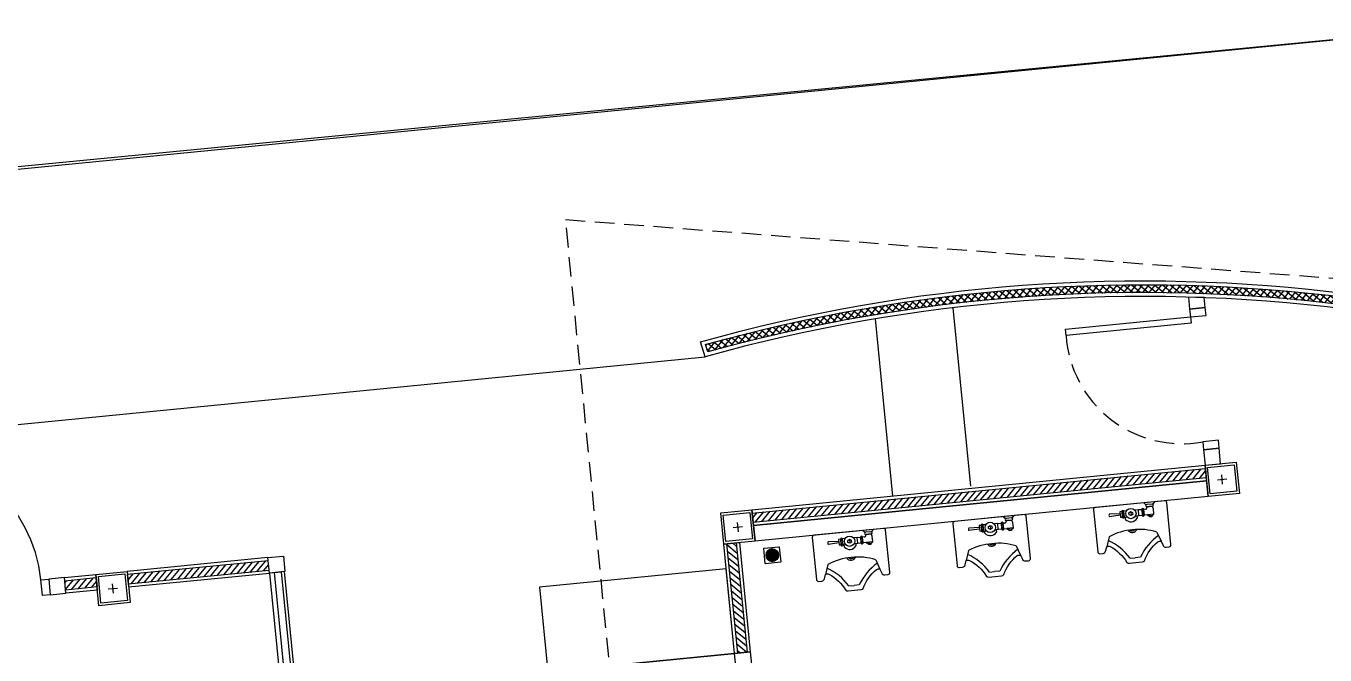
# Model space of a CAD drawing. Header units: millimetres. Extents: x -244126 to 368105, y -173968 to 259060.
# Drawn here: x -165920.14 to -165902.3, y 87862.13 to 87870.78 of the extents above; entities that cross this region are included whole.
import ezdxf
from ezdxf.xclip import XClip

# ---------------------------------------------------------------- set-up
doc = ezdxf.new("R2010")
doc.units = ezdxf.units.MM
doc.header["$MEASUREMENT"] = 0
doc.header["$XCLIPFRAME"] = 0
doc.linetypes.add('DASHED2', pattern=[0.375, 0.25, -0.125])
doc.linetypes.add('HIDDEN', pattern=[9.524999999999999, 6.35, -3.175])
for name, color, linetype in [('A02-COLUMN', 4, 'Continuous'), ('A02-COLUMN HATCH', 250, 'Continuous'), ('A03-WALL', 3, 'Continuous'), ('A03-WALL HATCH', 251, 'Continuous'), ('A04-PLAN', 1, 'Continuous'), ('A04-PLAN 01', 1, 'Continuous'), ('A04-PLAN 02', 2, 'Continuous'), ('A04-PLAN 03', 3, 'Continuous'), ('A04-PLAN 04-DOOR 01', 2, 'Continuous'), ('A08-WC 01', 2, 'Continuous'), ('COL', 5, 'Continuous'), ('WALL', 2, 'Continuous')]:
    doc.layers.add(name, color=color, linetype=linetype)
pattern_1 = [(224.9997233264712, (150.771843015682, 22.88878945703618), (0.02121310099967409, -0.0212133058710241), [])]

# ---------------------------------------------------------------- blocks, each defined once
blk = doc.blocks.new('COL20x20')
at = {"layer": 'A02-COLUMN'}
blk.add_lwpolyline([(-0.0999999999999659, 0.1000000000000085), (-0.0999999999999659, -0.1000000000000085), (0.1000000000000227, -0.1000000000000085), (0.1000000000000227, 0.1000000000000085)], close=True, dxfattribs=at)
at = {"layer": 'A02-COLUMN HATCH'}
for p, q in [((0.0300000000000864, 0), (-0.0300000000000864, 0)), ((0, -0.0300000000000651), (0, 0.0300000000000154))]:
    blk.add_line(p, q, dxfattribs=at)
blk.add_lwpolyline([(-0.0849999999999796, 0.0850000000000087), (-0.0849999999999796, -0.0850000000000084), (0.0850000000000364, -0.0850000000000084), (0.0850000000000364, 0.0850000000000087)], close=True, dxfattribs=at)
blk = doc.blocks.new('G4-PL-FLOOR DRAIN - 100 mm')
at = {"color": 251, "linetype": 'ByBlock'}
for p, q in [((0.05000000000291038, 0.08079679196089273), (0.05000000000291038, 0.08358688882253773)), ((0.01920320803765208, 0.05000000000109139), (0.01641311118146405, 0.05000000000109139)), ((0.02317372969991993, 0.05000000000109139), (0.02038363283645594, 0.05000000000109139)), ((0.02746620243124198, 0.05000000000109139), (0.024676105567778, 0.05000000000109139)), ((0.02610018448467599, 0.02746620243124198), (0.02541837171884254, 0.02678957825082762)), ((0.02746620243124198, 0.07151337292634707), (0.02559639176615747, 0.0733975219191052)), ((0.02848662707401672, 0.02746620243124198), (0.02660247808671556, 0.02559639176979545)), ((0.02746620243124198, 0.07389981552114477), (0.02678957825264661, 0.07458162827970227)), ((0.03042557332082652, 0.03175867516438302), (0.02761408106744057, 0.02896857830091903)), ((0.03175867516256403, 0.06957442667953728), (0.02896857829910005, 0.07238591893292323)), ((0.03175867516256403, 0.06718798408655857), (0.02896857829910005, 0.06999947633994452)), ((0.03175867516256403, 0.05000000000109139), (0.02896857829910005, 0.05000000000109139)), ((0.0328120159174432, 0.03175867516438302), (0.03000052366405725, 0.02896857830091903)), ((0.03496722110867267, 0.03626576111855684), (0.03215572885528672, 0.03347566425691184)), ((0.03626576111855684, 0.06503277889169112), (0.03347566425509285, 0.06784427114507707)), ((0.03626576111855684, 0.06264633629689342), (0.03347566425509285, 0.06545782855027937)), ((0.03626576111855684, 0.05000000000109139), (0.03347566425509285, 0.05000000000109139)), ((0.03735366370528936, 0.03626576111855684), (0.03454217145190341, 0.03347566425691184)), ((0.03940072892874014, 0.04066553005031892), (0.03658923668263014, 0.03787543318685493)), ((0.04066553004668094, 0.06059927106980467), (0.03787543319049291, 0.06341076332319062)), ((0.04066553004668094, 0.05821282847500697), (0.03787543319049291, 0.06102432072839292)), ((0.04066553004668094, 0.05000000000109139), (0.03787543319049291, 0.05000000000109139)), ((0.04178717152535683, 0.04066553005031892), (0.03897567927197088, 0.03787543318685493)), ((0.04361797780438792, 0.04485068575741025), (0.04080648555100197, 0.04206058889394626)), ((0.04485068575741025, 0.05638202219779487), (0.04206058889394626, 0.05919351444936183)), ((0.04485068575741025, 0.05399557960299717), (0.04206058889394626, 0.05680707185638312)), ((0.04485068575741025, 0.05000000000109139), (0.04206058889394626, 0.05000000000109139)), ((0.04600442040100461, 0.04485068575741025), (0.04319292814761866, 0.04206058889394626)), ((0.05000000000291038, 0.05514931424659153), (0.04485068575741025, 0.05514931424659153)), ((0.04485068575741025, 0.05000000000109139), (0.04485068575741025, 0.04485068575741025)), ((0.05000000000291038, 0.07682627030226286), (0.05000000000291038, 0.07961636716572684)), ((0.05000000000291038, 0.0725337975709408), (0.05000000000291038, 0.07532389443440479)), ((0.05000000000291038, 0.06824132483961876), (0.05000000000291038, 0.07103142170126375)), ((0.05000000000291038, 0.06373423888362595), (0.05000000000291038, 0.06652433574708994)), ((0.05000000000291038, 0.05933446995368286), (0.05000000000291038, 0.06212456681532785)), ((0.05000000000291038, 0.05514931424659153), (0.05000000000291038, 0.05793941110823653)), ((0.05000000000291038, 0.04485068575741025), (0.05514931424113456, 0.04485068575741025)), ((0.05000000000291038, 0.04485068575741025), (0.05000000000291038, 0.04206058889394626)), ((0.05000000000291038, 0.04066553005031892), (0.05000000000291038, 0.03787543318685493)), ((0.05000000000291038, 0.03626576111855684), (0.05000000000291038, 0.03347566425691184)), ((0.05000000000291038, 0.03175867516438302), (0.05000000000291038, 0.02896857830091903)), ((0.05000000000291038, 0.02746620243124198), (0.05000000000291038, 0.02467610556959698)), ((0.05000000000291038, 0.02317372969991993), (0.05000000000291038, 0.02038363283645594)), ((0.05000000000291038, 0.01920320804310904), (0.05000000000291038, 0.01641311117964506)), ((0.05399557960481616, 0.05514931424659153), (0.05680707185820211, 0.05793941110823653)), ((0.05514931424113456, 0.05000000000109139), (0.05514931424113456, 0.05514931424659153)), ((0.05514931424113456, 0.05000000000109139), (0.05793941111187451, 0.05000000000109139)), ((0.05514931424113456, 0.04600442040100461), (0.05793941111187451, 0.04319292814761866)), ((0.05514931424113456, 0.04361797780620691), (0.05793941111187451, 0.04080648555282096)), ((0.05638202219415689, 0.05514931424659153), (0.05919351444754284, 0.05793941110823653)), ((0.05821282847318798, 0.05933446995368286), (0.06102432072657393, 0.06212456681532785)), ((0.05933446995186387, 0.05000000000109139), (0.06212456681532785, 0.05000000000109139)), ((0.05933446995186387, 0.04178717152717581), (0.06212456681532785, 0.03897567927378986)), ((0.05933446995186387, 0.0394007289341971), (0.06212456681532785, 0.03658923668081115)), ((0.06059927106980467, 0.05933446995368286), (0.06341076332319062, 0.06212456681532785)), ((0.0626463363005314, 0.06373423888362595), (0.0654578285466414, 0.06652433574708994)), ((0.06373423887998797, 0.05000000000109139), (0.06652433574345196, 0.05000000000109139)), ((0.06373423887998797, 0.03735366370528936), (0.06652433574345196, 0.0345421714537224)), ((0.06373423887998797, 0.03496722111231065), (0.06652433574345196, 0.0321557288589247)), ((0.06503277888987213, 0.06373423888362595), (0.06784427114325808, 0.06652433574708994)), ((0.0671879840811016, 0.06824132483961876), (0.06999947634176351, 0.07103142170126375)), ((0.06824132484325673, 0.05000000000109139), (0.07103142169944476, 0.05000000000109139)), ((0.06824132484325673, 0.0328120159174432), (0.07103142169944476, 0.03000052366405725)), ((0.06824132484325673, 0.0304255733226455), (0.07103142169944476, 0.02761408106925956)), ((0.06957442667771829, 0.06824132483961876), (0.07238591893110424, 0.07103142170126375)), ((0.07151337292452808, 0.0725337975709408), (0.0733975219191052, 0.07440360823420633)), ((0.07253379757457878, 0.05000000000109139), (0.07532389443076681, 0.05000000000109139)), ((0.07253379757457878, 0.0284866270776547), (0.07440360823238734, 0.02660247808489657)), ((0.07253379757457878, 0.026100184482857), (0.07321042175317416, 0.02541837172248052)), ((0.07389981552114477, 0.0725337975709408), (0.07458162827970227, 0.07321042175135517)), ((0.07682627030590083, 0.05000000000109139), (0.07961636716208886, 0.05000000000109139)), ((0.08079679196089273, 0.05000000000109139), (0.08358688882435672, 0.05000000000109139))]:
    blk.add_line(p, q, dxfattribs=at)
at = {"color": 0, "linetype": 'ByBlock'}
blk.add_lwpolyline([(0.00294683912943583, 1.818989403545856e-12), (0.09705316087638494, 1.818989403545856e-12, 0.414213562373095), (0.1000000000058208, 0.00294683912943583), (0.1000000000058208, 0.09705316087274696, 0.414213562373095), (0.09705316087638494, 0.1000000000021828), (0.00294683912943583, 0.1000000000021828, 0.414213562373095), (0, 0.09705316087274696), (0, 0.00294683912943583, 0.414213562373095)], format="xyb", close=True, dxfattribs=at)
at = {"color": 251, "linetype": 'ByBlock'}
for points in [[(0.04206058889394626, 0.05000000000109139), (0.04206058889394626, 0.08286253000005672)], [(0.04485068575741025, 0.08341354051299277), (0.04485068575741025, 0.05000000000109139)], [(0.04667499187053181, 0.05514931424659153), (0.04667499187053181, 0.08364408488523623)], [(0.04946508874127176, 0.08380375713932153), (0.04946508874127176, 0.05514931424659153)], [(0.05000000000291038, 0.08358688882253773), (0.05386018470017007, 0.08358688882253773)], [(0.01619624286831822, 0.04946508873763378), (0.04485068575741025, 0.04946508873763378)], [(0.04485068575741025, 0.04667499187416979), (0.01635591511876555, 0.04667499187416979)], [(0.01641311118146405, 0.05000000000109139), (0.01641311118146405, 0.05386018470198906)], [(0.01658645948919002, 0.04485068575741025), (0.05000000000291038, 0.04485068575741025)], [(0.05000000000291038, 0.04206058889394626), (0.01713747000030708, 0.04206058889394626)], [(0.01750618832011241, 0.04066553005031892), (0.05000000000291038, 0.04066553005031892)], [(0.05000000000291038, 0.03787543318685493), (0.01844092831015587, 0.03787543318685493)], [(0.01910743117332458, 0.03626576111855684), (0.05000000000291038, 0.03626576111855684)], [(0.01920320804492803, 0.06394767836354731), (0.01920320804492803, 0.05000000000109139)], [(0.02038363283645594, 0.05000000000109139), (0.02038363283645594, 0.06630493553166161)], [(0.05000000000291038, 0.03347566425691184), (0.0205054843245307, 0.03347566425691184)], [(0.02153538697166368, 0.03175867516438302), (0.05000000000291038, 0.03175867516438302)], [(0.02317372969991993, 0.07057501758026774), (0.02317372969991993, 0.05000000000109139)], [(0.05000000000291038, 0.02896857830091903), (0.02353002780728275, 0.02896857830091903)], [(0.024676105567778, 0.05000000000109139), (0.024676105567778, 0.07239822532028484)], [(0.02479666502767941, 0.02746620243124198), (0.05000000000291038, 0.02746620243124198)], [(0.02746620243124198, 0.07520333497450338), (0.02746620243124198, 0.05000000000109139)], [(0.05000000000291038, 0.02467610556959698), (0.02760177468007896, 0.02467610556959698)], [(0.02896857829910005, 0.05000000000109139), (0.02896857829910005, 0.07646997219490004)], [(0.02942498242191505, 0.02317372969991993), (0.05000000000291038, 0.02317372969991993)], [(0.03175867516256403, 0.07846461302870011), (0.03175867516256403, 0.05000000000109139)], [(0.03347566425509285, 0.05000000000109139), (0.03347566425509285, 0.0794945156758331)], [(0.05000000000291038, 0.02038363283645594), (0.03369506447052117, 0.02038363283645594)], [(0.03605232163681649, 0.01920320804310904), (0.05000000000291038, 0.01920320804310904)], [(0.03626576111855684, 0.08089256883249618), (0.03626576111855684, 0.05000000000109139)], [(0.03787543319049291, 0.05000000000109139), (0.03787543319049291, 0.0815590716956649)], [(0.04066553004668094, 0.08249381168025138), (0.04066553004668094, 0.05000000000109139)], [(0.05000000000291038, 0.01641311117964506), (0.04613981529837474, 0.01641311117964506)], [(0.06394767836172832, 0.08079679196089273), (0.05000000000291038, 0.08079679196089273)], [(0.05000000000291038, 0.07961636716572684), (0.06630493553529959, 0.07961636716572684)], [(0.07057501758390572, 0.07682627030226286), (0.05000000000291038, 0.07682627030226286)], [(0.05000000000291038, 0.07532389443440479), (0.07239822531846585, 0.07532389443440479)], [(0.0752033349708654, 0.0725337975709408), (0.05000000000291038, 0.0725337975709408)], [(0.05000000000291038, 0.07103142170126375), (0.07646997219126206, 0.07103142170126375)], [(0.07846461302688112, 0.06824132483961876), (0.05000000000291038, 0.06824132483961876)], [(0.05000000000291038, 0.06652433574708994), (0.07949451567401411, 0.06652433574708994)], [(0.08089256883249618, 0.06373423888362595), (0.05000000000291038, 0.06373423888362595)], [(0.05000000000291038, 0.06212456681532785), (0.0815590716956649, 0.06212456681532785)], [(0.0824938116784324, 0.05933446995368286), (0.05000000000291038, 0.05933446995368286)], [(0.05000000000291038, 0.05793941110823653), (0.08286252999823773, 0.05793941110823653)], [(0.08341354051663075, 0.05514931424659153), (0.05000000000291038, 0.05514931424659153)], [(0.05053491126454901, 0.01619624286468024), (0.05053491126454901, 0.04485068575741025)], [(0.053325008128013, 0.04485068575741025), (0.053325008128013, 0.01635591511876555)], [(0.05514931424841052, 0.053325008128013), (0.08364408488705521, 0.053325008128013)], [(0.08380375713750254, 0.050534911266368), (0.05514931424841052, 0.050534911266368)], [(0.05514931424841052, 0.01658645949100901), (0.05514931424841052, 0.05000000000109139)], [(0.05793941111187451, 0.05000000000109139), (0.05793941111187451, 0.01713747000212607)], [(0.05933446995186387, 0.01750618832375039), (0.05933446995186387, 0.05000000000109139)], [(0.06212456681532785, 0.05000000000109139), (0.06212456681532785, 0.01844092830651789)], [(0.06373423887998797, 0.0191074311715056), (0.06373423887998797, 0.05000000000109139)], [(0.06652433575072791, 0.05000000000109139), (0.06652433575072791, 0.02050548432816868)], [(0.06824132484325673, 0.02153538697348267), (0.06824132484325673, 0.05000000000109139)], [(0.07103142169944476, 0.05000000000109139), (0.07103142169944476, 0.02353002780910174)], [(0.07253379757457878, 0.0247966650294984), (0.07253379757457878, 0.05000000000109139)], [(0.07532389443076681, 0.05000000000109139), (0.07532389443076681, 0.02760177468371694)], [(0.07682627030590083, 0.02942498242373404), (0.07682627030590083, 0.05000000000109139)], [(0.07961636716208886, 0.05000000000109139), (0.07961636716208886, 0.03369506447234016)], [(0.08079679196089273, 0.03605232164045447), (0.08079679196089273, 0.05000000000109139)], [(0.08358688882435672, 0.05000000000109139), (0.08358688882435672, 0.04613981530019373)]]:
    blk.add_lwpolyline(points, dxfattribs=at)
for radius in [0.03991296867951159, 0.03380798909496244]:
    blk.add_circle((0.05000000000291038, 0.05000000000109139), radius, dxfattribs=at)
blk = doc.blocks.new('A$Cdc803ad2')
at = {"layer": 'A08-WC 01'}
for p, q in [((0.1652213074708015, 0.332126377727235), (0.1652213074708015, 0.2971263777273521)), ((0.1772213074732463, 0.3321263777272065), (0.1652213074708015, 0.3321263777272065)), ((0.1772213074732463, 0.3321263777272065), (0.1772213074732463, 0.2971263777273236)), ((0.2077371799828143, 0.3341263777259655), (0.1909295114091947, 0.3341263777259655)), ((0.1912213074760984, 0.2971263777273663), (0.1912213074760984, 0.3321263777272492)), ((0.2842213074768551, 0.3341263777256955), (0.2607054349646205, 0.3341263777256955)), ((0.2842213074768551, 0.3321263777272065), (0.2842213074768551, 0.3341263777256955)), ((0.2842213074768551, 0.2971263777273236), (0.2842213074768551, 0.3321263777272065)), ((0.3052213074774954, 0.3321263777273913), (0.2842213074768551, 0.3321263777273913)), ((0.3052213074774954, 0.3321263777273913), (0.3052213074774954, 0.2971263777275084)), ((0.3192213074730716, 0.29712637772748), (0.3192213074730716, 0.3321263777273629)), ((0.3292213074751089, 0.3321263777272634), (0.3192213074730716, 0.3321263777272634)), ((0.3352213074758765, 0.3611263777258102), (0.3222213074768661, 0.3741263777263697)), ((0.3402213074732572, 0.3611263777258813), (0.3352213074758765, 0.3611263777258813)), ((0.3752213074767496, 0.3611263777258529), (0.3402213074732572, 0.3611263777258529)), ((0.3402213074737119, 0.3471263777268945), (0.3402213074737119, 0.3431263777256532)), ((0.3742213074729079, 0.3471263777264824), (0.3402213074737119, 0.3471263777264824)), ((0.3402213074737119, 0.3471263777268945), (0.3752213074767496, 0.3471263777268945)), ((0.3802213074741303, 0.3321263777270929), (0.3742213074729079, 0.3471263777264824)), ((0.3752213074767496, 0.3611263777258529), (0.381221307470696, 0.3611263777258529)), ((0.380221307474585, 0.2961263777271199), (0.380221307474585, 0.3321263777270929)), ((0.381221307470696, 0.3611263777258102), (0.3932213074731408, 0.3741263777264408)), ((0.1652213074708015, 0.3201263777267371), (0.09722130747059055, 0.3231263777270783)), ((0.1652213074703468, 0.3101263777263767), (0.09722130747150004, 0.3071263777255666)), ((0.1652213074708015, 0.2971263777273521), (0.1772213074732463, 0.2971263777273521)), ((0.1909295114091947, 0.2951263777265609), (0.2074627423935453, 0.2951263777265609)), ((0.1972213074768661, 0.2801263777256935), (0.1972213074768661, 0.2951263777267457)), ((0.2229629772259614, 0.3209390470056235), (0.23422130747349, 0.327439047005285)), ((0.2229629772268709, 0.3079390470050356), (0.2229629772268709, 0.3209390470056235)), ((0.2342213074739448, 0.3014390470058714), (0.2229629772268709, 0.3079390470050356)), ((0.23422130747349, 0.327439047005285), (0.2454796377205639, 0.3209390470056661)), ((0.2345701668891707, 0.326716767518306), (0.2342213074739448, 0.3014390470058714)), ((0.2454796377214734, 0.3079390470050782), (0.2342213074739448, 0.3014390470058714)), ((0.2454796377205639, 0.3209390470056661), (0.2454796377205639, 0.3079390470050782)), ((0.2842213074764004, 0.2951263777267457), (0.2609798725534347, 0.2951263777267457)), ((0.271221307470114, 0.2951263777268309), (0.271221307470114, 0.2801263777255798)), ((0.2842213074768551, 0.2971263777273236), (0.3052213074774954, 0.2971263777273236)), ((0.2842213074768551, 0.2971263777273236), (0.2842213074768551, 0.2951263777267457)), ((0.3192213074730716, 0.29712637772748), (0.3382213074733045, 0.29712637772748)), ((0.3392213074776009, 0.2961263777273899), (0.3442213074740721, 0.2911263777258171)), ((0.380221307474585, 0.2961263777271199), (0.3392213074776009, 0.2961263777271199)), ((0.3442213074740721, 0.2911263777258171), (0.3732213074763422, 0.2911263777258171)), ((0.3512213074723149, 0.2811263777258546), (0.3512213074723149, 0.2911263777259592)), ((0.3662213074717329, 0.2811263777258404), (0.3512213074723149, 0.2811263777258404)), ((0.3662213074712781, 0.2911263777258739), (0.3662213074712781, 0.2811263777258404)), ((0.3732213074763422, 0.2911263777260302), (0.380221307474585, 0.2961263777271199)), ((0.08156137142213993, 0.1802401055484211), (0.06040630526695168, 0.1191750240434715)), ((0.3876956503368092, 0.18024010554835), (0.4088507164924522, 0.1191750240431588)), ((0.2010357142867178, 0.03112637772578353), (0.2346285108801567, 0.03112637772578353)), ((0.2682213074740503, 0.03112637772602511), (0.2346285108801567, 0.03112637772602511))]:
    blk.add_line(p, q, dxfattribs=at)
blk.add_lwpolyline([(0.2346285108801567, 2.984279490192421e-13), (0.2762213074747706, 0, 0.2092215620880895), (0.2902213074703468, 0.006126377726047849, -0.1396192052005205), (0.3872213074723732, 0.1181263777270516, -0.2021260587994489), (0.4088507164924522, 0.1191750240431588), (0.418221307474596, 0.09212637772714061, 0.3158215963539258), (0.4362213074709871, 0.07912637772639641), (0.4562213074750616, 0.07912637772639641, 0.436069512467346), (0.4692213074745268, 0.09312637772764276), (0.4692213074745268, 0.3621263777277335, 0.414213562373106), (0.4572213074711726, 0.3741263777265402), (0.4572213074711726, 0.3741263777265402), (0.01203571428732175, 0.3741263777265402, 0.4142135623731058), (3.571428533177823e-05, 0.3621263777274208), (3.571428533177823e-05, 0.09312637772771382, 0.436069512467346), (0.01303571428434225, 0.07912637772672326), (0.03303571428841678, 0.07912637772672326, 0.3158215963539259), (0.05103571428480791, 0.09212637772711219), (0.06040630526695168, 0.1191750240434715, -0.2021260587994484), (0.08203571428748546, 0.1181263777273358, -0.1396192052005202), (0.1790357142890571, 0.00612637772606206, 0.2092215620880837), (0.193035714285088, 3.552713678800501e-13)], format="xyb", close=True, dxfattribs=at)
blk.add_lwpolyline([(0.2346285108801567, 2.984279490192421e-13), (0.2762213074747706, 0, 0.2092215620880895), (0.2902213074703468, 0.006126377726047849, -0.1396192052005205), (0.3872213074723732, 0.1181263777270516, -0.2021260587994489), (0.4088507164924522, 0.1191750240431588), (0.418221307474596, 0.09212637772714061, 0.3158215963539258), (0.4362213074709871, 0.07912637772639641), (0.4562213074750616, 0.07912637772639641, 0.436069512467346), (0.4692213074745268, 0.09312637772764276), (0.4692213074745268, 0.3621263777277335, 0.414213562373106), (0.4572213074711726, 0.3741263777265402), (0.4572213074711726, 0.3741263777265402), (0.01203571428732175, 0.3741263777265402, 0.4142135623731058), (3.571428533177823e-05, 0.3621263777274208), (3.571428533177823e-05, 0.09312637772771382, 0.436069512467346), (0.01303571428434225, 0.07912637772672326), (0.03303571428841678, 0.07912637772672326, 0.3158215963539259), (0.05103571428480791, 0.09212637772711219), (0.06040630526695168, 0.1191750240434715, -0.2021260587994484), (0.08203571428748546, 0.1181263777273358, -0.1396192052005202), (0.1790357142890571, 0.00612637772606206, 0.2092215620880837), (0.193035714285088, 3.552713678800501e-13)], format="xyb", close=True, dxfattribs=at)
blk.add_circle((0.23422130747349, 0.3144390470064451), 0.03300000000000003, dxfattribs=at)
for centre, radius, start, end in [((0.1842213074710344, 0.3321263777271639), 0.007000000000000117, 0, 180), ((0.1948318267532159, 0.3381263777262404), 0.01661051927737898, 187.4993681250711, 193.9568451850317), ((0.1895943430063198, 0.3368247156465713), 0.0112137090952407, 193.9568451850941, 210.9637565319834), ((0.1862908957409672, 0.3348426472878572), 0.007361260678614255, 210.9637565319834, 235.3805108102079), ((0.182151719207468, 0.3348426472878288), 0.007361260678613148, 304.6194891897902, 329.036243468013), ((0.1788482719421154, 0.3368247156468271), 0.01121370909524099, 329.036243468013, 346.0431548149082), ((0.1736107881952194, 0.3381263777265673), 0.01661051927737274, 346.0431548149082, 352.5006318749378), ((0.3122213074748288, 0.3321263777272208), 0.006999999999999673, 0, 180), ((0.3228318267497343, 0.3381263777265389), 0.01661051927738045, 187.4993681250711, 193.9568451850941), ((0.317594343003293, 0.3368247156466708), 0.0112137090952407, 193.9568451850941, 210.9637565319834), ((0.3142908957452164, 0.3348426472877719), 0.007361260678614255, 210.9637565319834, 235.3805108102079), ((0.3101517192044412, 0.3348426472877435), 0.007361260678611711, 304.6194891897902, 329.036243468013), ((0.3068482719395433, 0.3368247156471966), 0.01121370909524214, 329.036243468013, 346.0431548149082), ((0.3016107881994685, 0.338126377726482), 0.01661051927737274, 346.0431548149082, 352.5006318749378), ((0.3292213074746542, 0.3431263777255111), 0.01100000000000012, 270, 0), ((0.3402213074728024, 0.3541263777261889), 0.007000000000000117, 90, 270), ((0.3752213074762949, 0.3541263777259758), 0.007000000000000117, 270, 90), ((0.1137213074762258, 0.3123763777255988), 0.01969295559330784, 146.9151470712825, 171.9727624895385), ((0.1137213074762258, 0.3178763777267761), 0.01969295559330784, 188.0272375104486, 213.0848529287195), ((0.1842213074710344, 0.2971263777272952), 0.007000000000000117, 180, 0), ((0.1948318267532159, 0.3151263777268554), 0.01661051927737262, 166.0431548149083, 180), ((0.1948318267532159, 0.3151263777268554), 0.01661051927737308, 180, 193.9568451850941), ((0.1948318267532159, 0.2921263777258361), 0.01661051927737372, 166.0431548149083, 175.477494248747), ((0.1895943430063198, 0.3164280398067802), 0.01121370909524048, 149.0362434680131, 166.0431548149083), ((0.1895943430063198, 0.3138247156455378), 0.0112137090952407, 193.9568451850941, 210.9637565319834), ((0.1895943430063198, 0.2934280398057609), 0.0112137090952407, 149.0362434680131, 166.0431548149083), ((0.1862908957409672, 0.3184101081644002), 0.007361260678615536, 124.6194891897902, 149.0362434680131), ((0.1862908957409672, 0.3118426472884579), 0.007361260678615787, 210.9637565319834, 235.3805108102079), ((0.186290895741422, 0.2954101081654557), 0.007361260678615787, 124.6194891897902, 149.0362434680131), ((0.1842213074705796, 0.3318447904476471), 0.003718412721176297, 235.3805108102079, 270), ((0.1842213074710344, 0.3214079650062871), 0.003718412721175808, 90, 124.6194891897902), ((0.1842213074705796, 0.3088447904482621), 0.003718412721175853, 235.3805108102079, 270), ((0.1842213074710344, 0.2984079650052678), 0.003718412721175853, 90, 124.6194891897902), ((0.1842213074705796, 0.3318447904476471), 0.003718412721177516, 270, 304.6194891897902), ((0.1842213074710344, 0.3214079650062871), 0.003718412721177357, 55.38051081020793, 90), ((0.1842213074705796, 0.3088447904482621), 0.003718412721177072, 270, 304.6194891897902), ((0.1842213074710344, 0.2984079650052678), 0.003718412721177072, 55.38051081020793, 90), ((0.182151719207468, 0.3184101081643718), 0.007361260678615096, 30.96375653198346, 55.38051081020793), ((0.182151719207468, 0.3118426472884437), 0.00736126067861468, 304.6194891897902, 329.036243468013), ((0.1821517192079227, 0.2954101081655125), 0.00736126067861468, 30.96375653198346, 55.38051081020793), ((0.1788482719421154, 0.3164280398068513), 0.0112137090952407, 13.95684518509412, 30.96375653198346), ((0.1788482719421154, 0.3138247156456231), 0.01121370909524099, 329.036243468013, 346.0431548149082), ((0.1788482719421154, 0.293428039805832), 0.01121370909524099, 13.95684518509412, 30.96375653198346), ((0.1736107881952194, 0.3151263777271822), 0.01661051927737262, 0, 13.95684518509412), ((0.1736107881952194, 0.3151263777271822), 0.01661051927737308, 346.0431548149082, 0), ((0.1736107881952194, 0.2921263777261487), 0.01661051927737474, 4.522505751257933, 13.95684518509412), ((0.2342213074739448, 0.3091263777264857), 0.04701063709417252, 218.0887728810784, 321.9112271189152), ((0.3122213074748288, 0.2971263777273379), 0.006999999999999673, 180, 0), ((0.3228318267497343, 0.3151263777271538), 0.01661051927737306, 166.0431548149083, 180), ((0.3228318267497343, 0.3151263777271538), 0.01661051927737353, 180, 193.9568451850941), ((0.3228318267497343, 0.2921263777261345), 0.01661051927737372, 166.0431548149083, 175.477494248747), ((0.317594343003293, 0.316428039806695), 0.01121370909524048, 149.0362434680131, 166.0431548149083), ((0.317594343003293, 0.3138247156454668), 0.0112137090952407, 193.9568451850941, 210.9637565319834), ((0.317594343003293, 0.2934280398056757), 0.0112137090952407, 149.0362434680131, 166.0431548149083), ((0.3142908957456712, 0.3184101081641444), 0.007361260678615536, 124.6194891897902, 149.0362434680131), ((0.3142908957456712, 0.3118426472882021), 0.007361260678615787, 210.9637565319834, 235.3805108102079), ((0.3142908957456712, 0.2954101081653846), 0.007361260678615787, 124.6194891897902, 149.0362434680131), ((0.3122213074748288, 0.3318447904475619), 0.003718412721176297, 235.3805108102079, 270), ((0.3122213074748288, 0.3214079650063297), 0.003718412721175808, 90, 124.6194891897902), ((0.3122213074748288, 0.308844790448191), 0.003718412721175853, 235.3805108102079, 270), ((0.3122213074748288, 0.2984079650053104), 0.003718412721175853, 90, 124.6194891897902), ((0.3122213074748288, 0.3318447904475619), 0.003718412721177516, 270, 304.6194891897902), ((0.3122213074748288, 0.3214079650063297), 0.003718412721177357, 55.38051081020793, 90), ((0.3122213074748288, 0.308844790448191), 0.003718412721177072, 270, 304.6194891897902), ((0.3122213074748288, 0.2984079650053104), 0.003718412721177072, 55.38051081020793, 90), ((0.3101517192044412, 0.318410108164116), 0.00736126067861366, 30.96375653198346, 55.38051081020793), ((0.3101517192044412, 0.3118426472881737), 0.007361260678613243, 304.6194891897902, 329.036243468013), ((0.3101517192048959, 0.2954101081653562), 0.007361260678613243, 30.96375653198346, 55.38051081020793), ((0.3068482719390886, 0.316428039806965), 0.01121370909524185, 13.95684518509412, 30.96375653198346), ((0.3068482719390886, 0.3138247156457226), 0.01121370909524214, 329.036243468013, 346.0431548149082), ((0.3068482719390886, 0.2934280398059315), 0.01121370909524214, 13.95684518509412, 30.96375653198346), ((0.3016107881994685, 0.3151263777271112), 0.01661051927737262, 0, 13.95684518509412), ((0.3016107881994685, 0.3151263777271112), 0.01661051927737308, 346.0431548149082, 0), ((0.3016107881994685, 0.2921263777260776), 0.01661051927737474, 4.522505751257933, 13.95684518509412), ((0.2230804225036991, -0.1435311218447879), 0.3533489061913915, 88.12713565405512, 113.6099376145548), ((0.2346285108797019, 0.2251263777269372), 0.03200549027590348, 209.3495082684033, 330.6504917315896), ((0.2346285108797019, 0.2251263777269372), 0.02200000000000002, 224.1863867308341, 315.8136132691629), ((0.2461765992557048, -0.14353112184493), 0.3533489061913915, 66.3900623854452, 91.87286434594489), ((-0.1000526652055669, -0.1449580571350566), 0.3487978504354788, 30.32022332162906, 60.12611606886515), ((0.569279902119888, -0.1449496964924748), 0.3487679189997667, 119.7408794470656, 149.6784921192369)]:
    blk.add_arc(centre, radius, start, end, dxfattribs=at)
blk = doc.blocks.new('d90-flat-2-flat-13')
at = {"layer": 'A04-PLAN 04-DOOR 01'}
for points in [[(2.286425715425366e-09, -0.09999999999854478), (-0.04999999770920871, -0.1000000011417577), (-0.04999999999563443, -1.143212873694501e-09), (0, 0), (2.286425715425366e-09, -0.09999999999854478)], [(-0.950001382048911, -0.1000000217159831), (-1.000001382048183, -0.1000000228591959), (-1.00000138433461, -2.286065114885409e-08), (-0.9500013843353372, -2.171743827507658e-08), (-0.950001382048911, -0.1000000217159831)]]:
    blk.add_lwpolyline(points, dxfattribs=at)
blk.add_lwpolyline([(-0.04999997713137683, -1.000000001143213), (-0.04999999770920871, -0.1000000011417577), (-0.08999999771008182, -0.1000000020563279), (-0.08999997713224994, -1.000000002057783)], close=True, dxfattribs=at)
at = {"layer": 'A04-PLAN 04-DOOR 01', "color": 252, "linetype": 'HIDDEN'}
blk.add_arc((-0.04839888870101205, -0.09935755456783656), 0.9016027222559526, 180.0408280257356, 267.3553613823528, dxfattribs=at)
blk = doc.blocks.new('A$Cb154329e')
at = {"layer": 'A03-WALL HATCH'}
h = blk.add_hatch(dxfattribs=at)
h.set_pattern_fill('ANSI37', color=256, scale=0.25)
h.set_pattern_definition([(45, (-81.79331738757901, -52.23515354446135), (-0.02209708691207961, 0.02209708691207961), []), (135, (-81.79331738757901, -52.23515354446135), (-0.02209708691207961, -0.02209708691207961), [])])
edge = h.paths.add_edge_path()
edge.add_line((20.40142226842832, 12.95158103942251), (20.40142226842832, 13.00433428344763))
edge.add_arc((19.15928256795197, 16.66755367283762), 3.86808574495218, 282.6257047257694, 288.73098417133707, ccw=False)
edge.add_arc((16.70365160810923, 32.89186298641212), 20.26947967272558, 268.581327626964, 279.37303665744633, ccw=False)
edge.add_arc((16.21077084354415, 12.01763824466009), 0.6110237421777174, 90.83931823944624, 250.7313776549114)
edge.add_arc((20.82079767919751, 22.15444325140437), 11.74450227172822, 245.8143272805016, 267.9536339812313)
edge.add_line((20.40142226842832, 10.41743094522221), (20.40142226842832, 10.46745943690656))
edge.add_arc((20.82123631968584, 22.15361272240465), 11.69369156638703, 245.8123425830243, 267.9425878315174, ccw=False)
edge.add_arc((16.21077084353903, 12.01763824461828), 0.5610237421545792, 90.93774179051519, 251.20522543813541, ccw=False)
edge.add_arc((16.70365160771484, 32.89186298665033), 20.31947967299216, 268.5841671264625, 279.3768025153869)
edge.add_arc((19.1592862516217, 16.66755536070018), 3.918082061499379, 282.6036592374201, 288.4831978670996)
edge = h.paths.add_edge_path()
edge.add_line((20.40142226842832, 20.33077306222776), (20.40142226842832, 20.3835296819791))
edge.add_arc((19.15928625162157, 16.66755536070103), 3.918082061499812, 71.51680213290042, 77.37344776320002)
edge.add_arc((17.7014815481129, 10.3509734889642), 10.40065437154657, 77.14332945660298, 99.92284212921679)
edge.add_line((15.90922185243108, 20.59604140184819), (15.91940121841616, 20.54708839859813))
edge.add_arc((17.70142373912008, 10.35087435240225), 10.35076736962715, 77.13947321820609, 99.91362319208872, ccw=False)
edge.add_arc((19.15928256795197, 16.66755367283761), 3.868085744952325, 71.26901582866361, 77.36656343530387, ccw=False)
h = blk.add_hatch(dxfattribs=at)
h.set_pattern_fill('_USER', color=256, scale=0.02999999999999999, angle=224.9997233264712, pattern_type=0)
h.set_pattern_definition(pattern_1)
h.paths.add_polyline_path([(11.90005426632706, 19.49762155429926), (11.90005397668574, 19.43762155424338), (11.69899657100905, 19.43736014398746), (11.69899686076678, 19.49736014392693)])
h = blk.add_hatch(dxfattribs=at)
h.set_pattern_fill('_USER', color=256, scale=0.02999999999999999, angle=224.9997233264712, pattern_type=0)
h.set_pattern_definition(pattern_1)
h.paths.add_polyline_path([(12.10005397663917, 19.49762155429926), (12.10005426639691, 19.43762155424338), (13.00124940450769, 19.43735581904184), (13.00124911486637, 19.49735581909772)])
h = blk.add_hatch(dxfattribs=at)
h.set_pattern_fill('_USER', color=256, scale=0.02999999999999999, angle=224.9997233264712, pattern_type=0)
h.set_pattern_definition([(224.9997233264712, (161.0443793678423, 22.88892335782293), (0.02121310099967409, -0.0212133058710241), [])])
h.paths.add_polyline_path([(19.00004862982314, 19.49755393306259), (19.0000483400654, 19.43755393312313), (16.10004809859674, 19.43750187067781), (16.10004838835448, 19.49750187073369)])
h = blk.add_hatch(dxfattribs=at)
h.set_pattern_fill('_USER', color=256, scale=0.03, angle=134.9997233263516, pattern_type=0)
h.set_pattern_definition([(134.9997233263516, (614.639490418951, -1425.991020232323), (-0.02121330587106844, -0.02121310099962976), [])])
h.paths.add_polyline_path([(15.92005915439222, 19.31755376013462), (15.9800591544481, 19.31755347037688), (15.98004251543898, 18.61758813820779), (15.92004251549952, 18.61758842784911)])
blk.add_circle((16.20051244227216, 19.21729562128894), 0.03991296867951275)
at = {"layer": 'A03-WALL'}
blk.add_lwpolyline([(20.50142226842832, 20.26866031768252, 0.03406546593625686), (20.00000266742427, 20.41755337384529, 0.1003318009562049), (15.90000800217967, 20.51755337382201), (15.87964933540206, 20.61545906669926, -0.1003745811509583), (20.02103930898011, 20.51531806285493, -0.03175864296003059), (20.50142226842832, 20.37519167732849, -0.03175864296003059)], format="xyb", dxfattribs=at)
at = {"layer": 'A03-WALL', "ltscale": 0.5}
for points in [[(19.10000415809918, 20.5175553135341), (19.10000446625054, 20.58137469284702), (19.00000452972017, 20.59453386079986), (19.00000415800605, 20.51755579642486)], [(19.09994587861001, 19.51755344797857), (19.09994636150077, 19.6175534480717), (18.99994636152405, 19.61755393096246), (18.9999458786333, 19.51755393086933)], [(13.10124901821837, 19.51735569268931), (13.10124950110912, 19.41735569271259), (13.00124950113241, 19.41735520982184), (13.00124901824165, 19.51735520979855)], [(16.00004251545761, 18.61758852447383), (16.00004299834836, 18.51758852449711), (15.90004299837165, 18.51758804160636), (15.90004251548089, 18.61758804158308)]]:
    blk.add_lwpolyline(points, close=True, dxfattribs=at)
at = {"layer": 'A03-WALL', "ltscale": 0.5, "elevation": -295.7400000000001}
blk.add_lwpolyline([(11.69899743888527, 19.41762154968455), (11.69899695599452, 19.51762154966127), (11.5989969560178, 19.51762106677052), (11.59899743890855, 19.4176210667938)], close=True, dxfattribs=at)
at = {"layer": 'A03-WALL'}
for points in [[(11.90005436295178, 19.51762154966127), (11.90005388006102, 19.41762154968455), (11.69899647438433, 19.41736014396884), (11.69899695727509, 19.51736014394555)], [(12.10005388001446, 19.51762154966127), (12.10005436290521, 19.41762154968455), (13.00124950113241, 19.41735581913963), (13.00124901824165, 19.51735581911635)], [(19.0000593959121, 19.51755392854102), (19.00005891302135, 19.41755769692827), (16.10004800208844, 19.41750187065918), (16.1000484849792, 19.5175018706359)], [(15.90005915449001, 19.31755385675933), (16.00005915446673, 19.31755337386858), (16.00004251545761, 18.61758804158308), (15.90004251548089, 18.61758852447383)], [(13.10124895966146, 18.61787860724144), (13.10124944255222, 18.51787860726472), (15.89998787490185, 18.51761334866751), (15.8999873920111, 18.61761334864423)]]:
    blk.add_lwpolyline(points, close=True, dxfattribs=at)
at = {"layer": 'A03-WALL HATCH'}
blk.add_lwpolyline([(20.40142226842832, 20.33077306222776, 0.02661184992718143), (20.0052821530262, 20.4419903238304, 0.09969935502483573), (15.91940121841617, 20.54708839859813), (15.90922185243107, 20.5960414018482, -0.099722986854404), (20.01576128508896, 20.49088081868831, -0.02556000139471797), (20.40142226842832, 20.38352968197911, -0.02556000139471797)], format="xyb", dxfattribs=at)
for points in [[(11.90005426632706, 19.49762155429926), (11.90005397668574, 19.43762155424338), (11.69899657100905, 19.43736014398746), (11.69899686076678, 19.49736014392693)], [(12.10005397663917, 19.49762155429926), (12.10005426639691, 19.43762155424338), (13.00124940450769, 19.43735581904184), (13.00124911486637, 19.49735581909772)], [(19.00004862982314, 19.49755393306259), (19.0000483400654, 19.43755393312313), (16.10004809859674, 19.43750187067781), (16.10004838835448, 19.49750187073369)], [(15.92005915439222, 19.31755376013462), (15.9800591544481, 19.31755347037688), (15.98004251543898, 18.61758813820779), (15.92004251549952, 18.61758842784911)]]:
    blk.add_lwpolyline(points, close=True, dxfattribs=at)
at = {"layer": 'A04-PLAN', "color": 252, "linetype": 'DASHED2', "ltscale": 0.5}
blk.add_lwpolyline([(15.10000520537142, 21.47552535822615), (21.10005932685453, 20.41755393089261), (21.10005932685453, 13.91755337384529), (15.10000520537142, 12.85958194651175)], close=True, dxfattribs=at)
at = {"layer": 'A04-PLAN'}
for points in [[(13.09899597440381, 19.41755337384529), (13.00142123003025, 19.41755337384529), (13.00142123003025, 18.61761334864423), (13.09899597440381, 18.61761334864423)], [(13.03520536457654, 19.41755337384529), (13.07635347452015, 19.41755337384529), (13.07635347452015, 18.61761334864423), (13.03520536457654, 18.61761334864423)]]:
    blk.add_lwpolyline(points, close=True, dxfattribs=at)
at = {"layer": 'A04-PLAN', "color": 252, "linetype": 'DASHED2', "ltscale": 0.5}
blk.add_arc((18.94027866784018, 20.40575431694742), 0.7406023599842789, 178.308676046984, 274.6213496020553, dxfattribs=at)
at = {"layer": 'A04-PLAN 01'}
blk.add_lwpolyline([(16.10005915444344, 19.41755740984809), (19.00005915446673, 19.41755740984809), (19.00005915446673, 19.31755740987137), (16.10005915444344, 19.31755740987137)], close=True, dxfattribs=at)
at = {"layer": 'A04-PLAN 02'}
for p, q in [((17, 20.65231236314867), (17, 19.51751794677693)), ((17.5, 20.67429929866921), (17.5, 19.53101765655447)), ((8.100008002133109, 20.51755337382201), (15.90000800217967, 20.51755337382201))]:
    blk.add_line(p, q, dxfattribs=at)
at = {"layer": 'A04-PLAN 03'}
blk.add_lwpolyline([(14.70475049561355, 18.61761334864423), (15.8999873920111, 18.61761334864423), (15.8999873920111, 19.15912189939991), (14.70475049561355, 19.15912189939991)], close=True, dxfattribs=at)
at = {"layer": 'A04-PLAN 04-DOOR 01'}
blk.add_lwpolyline([(18.20000126992818, 20.46761311031878), (19.00000126834493, 20.46756109327544), (18.99999895656947, 20.4275610933546), (18.1999989580363, 20.42761311039794)], close=True, dxfattribs=at)
for points in [[(19.00000415823888, 20.51756109320559), (19.00000126834493, 20.46756109327544), (19.10000126820523, 20.46755531372037), (19.10000415809918, 20.5175553135341), (19.00000415823888, 20.51756109320559)], [(18.99994925130159, 19.66755971044768), (18.99994636152405, 19.61755971063394), (19.09994636138435, 19.61755393096246), (19.09994925116189, 19.66755393077619), (18.99994925130159, 19.66755971044768)]]:
    blk.add_lwpolyline(points, dxfattribs=at)
at = {"layer": 'WALL', "color": 1}
blk.add_line((21.00142226833206, 22.13398314784157), (3.00142226835419, 22.13398314784157), dxfattribs=at)
at = {"layer": 'A04-PLAN 03', "rotation": 180.0038635410405}
blk.add_blockref('d90-flat-2-flat-13', (10.59900231938809, 19.41755361261312), dxfattribs=at)
at = {"layer": 'A08-WC 01', "rotation": 0.0002779836739494444}
for p in [(16.46544297772925, 18.94342585781123), (17.36544297775254, 18.94342585781123), (18.26544297777582, 18.94343062140979)]:
    blk.add_blockref('A$Cdc803ad2', p, dxfattribs=at)
at = {"layer": 'A08-WC 01', "xscale": -1, "rotation": 0.0002779836736799268}
blk.add_blockref('G4-PL-FLOOR DRAIN - 100 mm', (16.25019860570319, 19.16728020971641), dxfattribs=at)
at = {"layer": 'COL', "xscale": -1, "rotation": 359.9999999999997}
for p in [(12.00005412148312, 19.41755393089261), (16.00005915446673, 19.41755337384529), (19.10005915444344, 19.41755337384529)]:
    blk.add_blockref('COL20x20', p, dxfattribs=at)
blk = doc.blocks.new('G$CE2FEF259')
at = {"layer": 'WALL', "color": 8}
blk.add_lwpolyline([(2354.239167188061, 935.4905799280386), (2336.322538519511, 933.7598173075821)], dxfattribs=at)
at = {"layer": 'WALL', "color": 8, "rotation": 5.624329713739069}
blk.add_blockref('A$Cb154329e', (2335.50810046785, 911.4048977327766), dxfattribs=at)

msp = doc.modelspace()

# ---------------------------------------------------------------- block references
at = {"layer": 'WALL'}
ref = msp.add_blockref('G$CE2FEF259', (-170976.4656206129, 85853.65289265019), dxfattribs=dict(at, xscale=2.15622, yscale=2.15622, zscale=2.15622))
XClip(ref).set_block_clipping_path([(229.89170362055302, 427.7812507301569), (2596.170375071466, 1370.8402830809355)])

doc.saveas('drawing.dxf')
